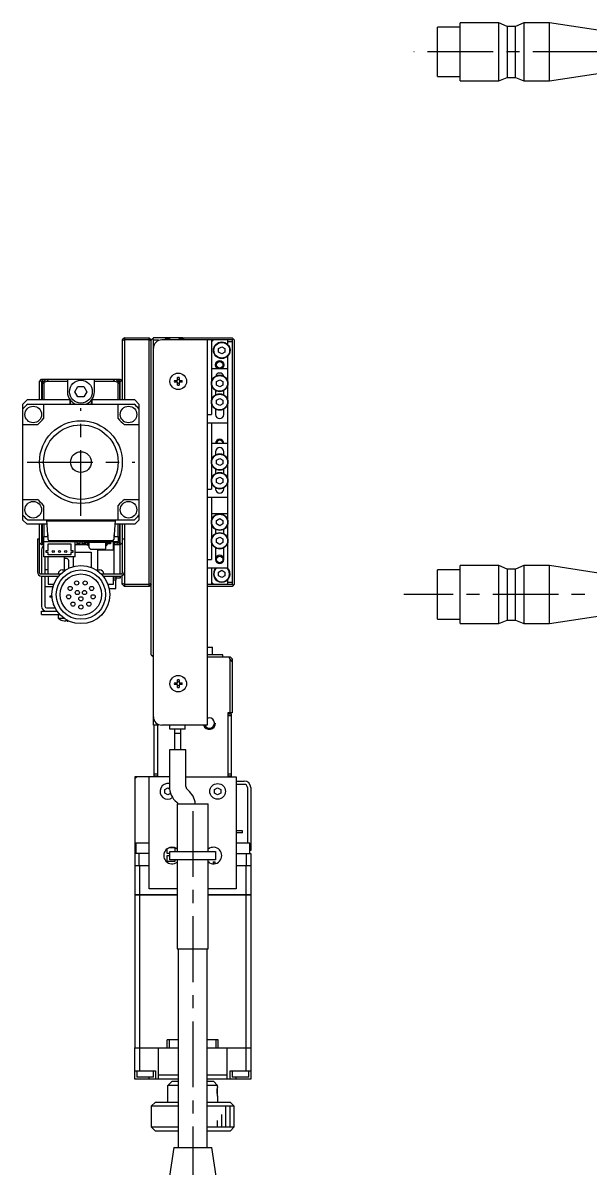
# Model space of a CAD drawing. Extents: x 0 to 725, y -8 to 421.
# Drawn here: x 0 to 136.9, y 137.1 to 413.6 of the extents above; entities that cross this region are included whole.
import ezdxf

# ---------------------------------------------------------------- set-up
doc = ezdxf.new("R2010")
doc.units = 0
doc.header["$LTSCALE"] = 0.5
doc.linetypes.add('CENTER', pattern=[50.8, 31.75, -6.35, 6.35, -6.35])
for name, color, linetype in [('MSM_CENTER', 1, 'CENTER'), ('MSM_CONTINUOUS', 7, 'CONTINUOUS'), ('MSM_NARROW', 5, 'CONTINUOUS')]:
    doc.layers.add(name, color=color, linetype=linetype)

msp = doc.modelspace()

# ---------------------------------------------------------------- linework, layer by layer
at = {"layer": 'MSM_CENTER'}
for p, q in [((164.33, 406.58), (94.33, 406.58)), ((14, 294.54), (14, 320.54)), ((1, 307.54), (27, 307.54)), ((230.89, 275.54), (91.97, 275.54)), ((41, 223.29), (41, 88.29))]:
    msp.add_line(p, q, dxfattribs=at)
at = {"layer": 'MSM_CONTINUOUS'}
for p, q in [((100.08, 400.63), (100.08, 412.53)), ((105.58, 412.53), (100.08, 412.53)), ((105.58, 399.58), (105.58, 413.58)), ((114.88, 413.58), (105.58, 413.58)), ((114.88, 399.58), (114.88, 413.58)), ((116.88, 412.73), (114.88, 413.58)), ((116.88, 412.73), (116.88, 400.43)), ((118.88, 412.73), (116.88, 412.73)), ((120.88, 413.58), (118.88, 412.73)), ((118.88, 400.43), (118.88, 412.73)), ((120.88, 413.58), (120.88, 399.58)), ((127.08, 413.58), (120.88, 413.58)), ((127.08, 399.58), (127.08, 413.58)), ((143.08, 411.15), (127.08, 413.58)), ((127.08, 399.58), (143.08, 402.01)), ((100.08, 400.63), (105.58, 400.63)), ((105.58, 399.58), (114.88, 399.58)), ((114.88, 399.58), (116.88, 400.43)), ((116.88, 400.43), (118.88, 400.43)), ((118.88, 400.43), (120.88, 399.58)), ((120.88, 399.58), (127.08, 399.58)), ((24.5, 337.54), (24, 337.04)), ((24.5, 337.54), (30.5, 337.54)), ((24.5, 337.54), (24.5, 322.54)), ((30.5, 337.54), (31, 337.04)), ((30.5, 277.54), (30.5, 337.54)), ((31, 337.04), (31.5, 337.54)), ((38.7, 337.54), (31.5, 337.54)), ((34.3, 337.34), (34.3, 337.04)), ((34.3, 337.34), (35.5, 337.34)), ((35.5, 337.34), (35.5, 337.04)), ((38, 337.54), (37.5, 337.04)), ((38, 337.54), (38, 337.04)), ((38.2, 337.54), (38.2, 337.04)), ((38.5, 337.04), (39, 337.54)), ((38.7, 337.54), (38.8, 337.44)), ((38.7, 337.44), (38.9, 337.44)), ((39, 337.54), (50.5, 337.54)), ((50.5, 337.54), (51, 337.04)), ((24.5, 337.04), (24, 336.84)), ((24, 337.04), (24, 322.54)), ((30.5, 337.04), (24.5, 337.04)), ((31, 336.84), (30.5, 337.04)), ((31, 261.04), (31, 337.04)), ((31.5, 337.04), (31.25, 337.29)), ((31.5, 337.04), (32.7, 337.04)), ((31.5, 244.04), (31.5, 337.04)), ((50.5, 337.04), (33.5, 337.04)), ((38.4, 337.14), (38.4, 337.04)), ((39, 337.04), (38.75, 337.29)), ((44.5, 337.04), (44.5, 244.04)), ((45.5, 336.54), (46, 337.04)), ((45.5, 337.04), (45.5, 319.04)), ((47.25, 334.98), (48, 335.41)), ((47.25, 334.11), (47.25, 334.98)), ((48, 335.41), (48.75, 334.98)), ((48.75, 334.98), (48.75, 334.11)), ((49.5, 335.87), (49.5, 337.04)), ((50.5, 336.54), (49.5, 336.54)), ((50.75, 337.29), (50.5, 337.04)), ((50.5, 337.04), (50.5, 278.04)), ((51, 337.04), (51, 278.04)), ((48, 333.68), (47.25, 334.11)), ((48.75, 334.11), (48, 333.68)), ((49.5, 281.87), (49.5, 333.22)), ((49.5, 330.04), (45.5, 330.04)), ((4, 327.04), (4.5, 327.54)), ((4, 322.54), (4, 327.04)), ((4.5, 327.04), (4.25, 327.29)), ((5, 327.54), (4.5, 327.04)), ((4.5, 327.54), (23.5, 327.54)), ((4.5, 327.04), (4.5, 322.54)), ((4.7, 327.04), (5.1, 327.04)), ((4.7, 322.54), (4.7, 327.04)), ((5.1, 326.54), (4.7, 326.54)), ((5.1, 327.04), (5.6, 327.54)), ((5.71, 327.04), (5.1, 326.74)), ((5.1, 322.54), (5.1, 327.04)), ((5.5, 327.54), (5.5, 327.44)), ((6.21, 327.54), (5.71, 327.04)), ((10.75, 327.04), (5.71, 327.04)), ((10.75, 327.54), (10.75, 324.54)), ((17.25, 324.54), (17.25, 327.54)), ((22.29, 327.04), (17.25, 327.04)), ((22.29, 327.04), (21.79, 327.54)), ((22.9, 326.74), (22.29, 327.04)), ((22.4, 327.54), (22.9, 327.04)), ((22.5, 327.54), (22.5, 327.44)), ((22.9, 327.04), (23.3, 327.04)), ((22.9, 327.04), (22.9, 322.54)), ((23.3, 326.54), (22.9, 326.54)), ((23.5, 327.04), (23, 327.54)), ((23.3, 327.04), (23.3, 322.54)), ((23.5, 327.54), (24, 327.04)), ((23.75, 327.29), (23.5, 327.04)), ((23.5, 322.54), (23.5, 327.04)), ((36.57, 327.24), (37.3, 327.24)), ((37.3, 326.84), (36.57, 326.84)), ((37.3, 327.24), (37.3, 327.97)), ((37.3, 326.12), (37.3, 326.84)), ((37.7, 327.97), (37.7, 327.24)), ((37.7, 327.24), (38.43, 327.24)), ((38.43, 326.84), (37.7, 326.84)), ((37.7, 326.84), (37.7, 326.12)), ((46.75, 326.98), (47.5, 327.41)), ((46.75, 326.11), (46.75, 326.98)), ((47.5, 327.41), (48.25, 326.98)), ((48.25, 326.98), (48.25, 326.11)), ((12.56, 324.54), (13.28, 325.79)), ((13.28, 323.29), (12.56, 324.54)), ((13.28, 325.79), (14.72, 325.79)), ((14.72, 325.79), (15.44, 324.54)), ((15.44, 324.54), (14.72, 323.29)), ((46.5, 324.81), (46.5, 323.78)), ((47.5, 325.68), (46.75, 326.11)), ((48.25, 326.11), (47.5, 325.68)), ((48.5, 323.78), (48.5, 324.81)), ((1, 322.54), (0, 321.54)), ((0, 293.54), (0, 321.54)), ((11.4, 322.54), (1, 322.54)), ((1.15, 321.54), (26.85, 321.54)), ((5, 321.54), (5, 318.04)), ((11.4, 321.54), (11.4, 322.54)), ((11.51, 321.54), (11.51, 322.46)), ((14.72, 323.29), (13.28, 323.29)), ((16.49, 322.46), (16.49, 321.54)), ((16.6, 322.54), (16.6, 321.54)), ((27, 322.54), (16.6, 322.54)), ((23, 318.04), (23, 321.54)), ((28, 321.54), (27, 322.54)), ((28, 321.54), (28, 293.54)), ((46.75, 322.48), (47.5, 322.91)), ((46.75, 321.61), (46.75, 322.48)), ((47.5, 321.18), (46.75, 321.61)), ((47.5, 322.91), (48.25, 322.48)), ((48.25, 321.61), (47.5, 321.18)), ((48.25, 322.48), (48.25, 321.61)), ((44.5, 319.04), (45.5, 319.04)), ((46.5, 320.31), (46.5, 319.04)), ((48.5, 319.04), (48.5, 320.31)), ((3.5, 316.54), (0, 316.54)), ((28, 316.54), (24.5, 316.54)), ((44.5, 317.04), (49.5, 317.04)), ((45.5, 317.04), (45.5, 301.04)), ((49.5, 312.04), (45.5, 312.04)), ((46.5, 310.04), (46.5, 309.28)), ((48.5, 309.28), (48.5, 310.04)), ((46.75, 307.98), (47.5, 308.41)), ((46.75, 307.11), (46.75, 307.98)), ((47.5, 306.68), (46.75, 307.11)), ((47.5, 308.41), (48.25, 307.98)), ((48.25, 307.11), (47.5, 306.68)), ((48.25, 307.98), (48.25, 307.11)), ((46.5, 305.81), (46.5, 304.78)), ((48.5, 304.78), (48.5, 305.81)), ((46.75, 303.48), (47.5, 303.91)), ((46.75, 302.61), (46.75, 303.48)), ((47.5, 302.18), (46.75, 302.61)), ((47.5, 303.91), (48.25, 303.48)), ((48.25, 302.61), (47.5, 302.18)), ((48.25, 303.48), (48.25, 302.61)), ((44.5, 301.04), (45.5, 301.04)), ((44.5, 299.04), (49.5, 299.04)), ((45.5, 299.04), (45.5, 284.04)), ((46.5, 301.31), (46.5, 301.04)), ((48.5, 301.04), (48.5, 301.31)), ((0, 298.54), (3.5, 298.54)), ((5, 297.04), (5, 293.54)), ((23, 293.54), (23, 297.04)), ((24.5, 298.54), (28, 298.54)), ((0, 293.54), (1, 292.54)), ((26.85, 293.54), (1.15, 293.54)), ((6.08, 288.82), (5.75, 293.54)), ((22.23, 293.24), (5.77, 293.24)), ((22.25, 293.54), (21.92, 288.82)), ((27, 292.54), (28, 293.54)), ((49.5, 295.04), (45.5, 295.04)), ((46.75, 293.48), (47.5, 293.91)), ((46.75, 292.61), (46.75, 293.48)), ((47.5, 293.91), (48.25, 293.48)), ((48.25, 293.48), (48.25, 292.61)), ((5.82, 292.54), (1, 292.54)), ((4, 280.74), (4, 292.54)), ((4.5, 292.54), (4.5, 288.04)), ((4.7, 288.04), (4.7, 292.54)), ((5.1, 289.54), (5.1, 292.54)), ((27, 292.54), (22.18, 292.54)), ((22.9, 292.54), (22.9, 289.54)), ((23.3, 292.54), (23.3, 288.04)), ((23.5, 288.04), (23.5, 292.54)), ((24, 292.54), (24, 280.74)), ((24.5, 292.54), (24.5, 277.54)), ((46.5, 291.31), (46.5, 290.28)), ((47.5, 292.18), (46.75, 292.61)), ((48.25, 292.61), (47.5, 292.18)), ((48.5, 290.28), (48.5, 291.31)), ((3.5, 289.04), (3.5, 281.04)), ((3.5, 289.04), (4, 289.04)), ((4.5, 287.54), (4, 288.04)), ((4.25, 287.79), (4.5, 288.04)), ((4.5, 288.04), (5, 287.54)), ((4.7, 288.54), (5, 288.54)), ((5.08, 288.04), (4.7, 288.04)), ((5, 289.54), (6.03, 289.54)), ((5, 289.54), (5, 288.34)), ((5, 288.34), (23, 288.34)), ((5.08, 284.64), (5.08, 288.34)), ((6, 289.97), (6, 289.54)), ((6.08, 287.84), (11.58, 287.84)), ((6.08, 286.19), (6.08, 287.84)), ((21.62, 288.54), (6.38, 288.54)), ((11.58, 287.84), (11.58, 286.19)), ((12.58, 284.64), (12.58, 288.34)), ((13, 288.34), (13, 287.54)), ((13.75, 287.92), (13, 287.92)), ((13.75, 287.79), (13, 287.79)), ((13.75, 288.34), (13.75, 287.54)), ((14.25, 288.34), (14.25, 287.54)), ((15, 287.92), (14.25, 287.92)), ((15, 287.79), (14.25, 287.79)), ((14.95, 288.11), (14.95, 288.34)), ((14.95, 288.11), (15.46, 288.11)), ((15, 288.11), (15, 287.54)), ((15.2, 288.11), (15.2, 288.34)), ((15.27, 288.11), (15.27, 288.34)), ((15.5, 288.34), (15.5, 288.34)), ((15.5, 288.11), (15.5, 287.54)), ((15.56, 287.92), (15.5, 287.92)), ((15.56, 287.79), (15.5, 287.79)), ((15.56, 288.01), (15.56, 287.68)), ((15.79, 287.68), (15.79, 288.01)), ((16, 287.92), (15.79, 287.92)), ((16, 287.79), (15.79, 287.79)), ((15.89, 287.58), (16, 287.58)), ((16, 286.89), (16, 288.14)), ((16.1, 288.24), (19.8, 288.24)), ((16.69, 288.34), (16.69, 288.24)), ((17.25, 288.34), (17.25, 288.24)), ((18.1, 288.34), (18.1, 288.24)), ((18.22, 288.34), (18.22, 288.24)), ((19.9, 288.14), (19.9, 286.56)), ((20.11, 287.79), (19.9, 287.79)), ((19.9, 287.58), (20.01, 287.58)), ((20.11, 287.68), (20.11, 288.01)), ((20.22, 288.34), (20.22, 288.26)), ((20.34, 288.01), (20.34, 287.68)), ((21.18, 287.79), (20.34, 287.79)), ((20.44, 288.11), (20.95, 288.11)), ((20.64, 288.34), (20.64, 288.11)), ((20.7, 288.34), (20.7, 288.11)), ((20.95, 288.34), (20.95, 288.11)), ((21.18, 288.34), (21.18, 287.79)), ((21.9, 286.34), (21.9, 288.34)), ((21.9, 287.66), (22.29, 288.04)), ((21.9, 288.04), (22.29, 288.04)), ((21.97, 289.54), (23, 289.54)), ((22, 289.54), (22, 289.97)), ((22.29, 288.04), (22.89, 288.34)), ((22.9, 288.04), (22.4, 287.54)), ((22.5, 287.64), (22.5, 287.54)), ((22.9, 288.34), (22.9, 288.04)), ((23.3, 288.04), (22.9, 288.04)), ((23, 289.54), (23, 288.34)), ((23, 288.54), (23.3, 288.54)), ((23, 287.54), (23.5, 288.04)), ((23.5, 288.04), (23.75, 287.79)), ((24, 288.04), (23.5, 287.54)), ((24, 289.04), (24.5, 289.04)), ((46.75, 288.98), (47.5, 289.41)), ((46.75, 288.11), (46.75, 288.98)), ((47.5, 287.68), (46.75, 288.11)), ((47.5, 289.41), (48.25, 288.98)), ((48.25, 288.11), (47.5, 287.68)), ((48.25, 288.98), (48.25, 288.11)), ((5.08, 287.54), (4.5, 287.54)), ((4.5, 286.34), (4.5, 280.54)), ((5.58, 285.69), (5.58, 286.19)), ((5.58, 286.19), (6.08, 286.19)), ((6.08, 285.69), (5.58, 285.69)), ((6.08, 285.14), (6.08, 285.69)), ((11.58, 285.14), (6.08, 285.14)), ((11.58, 286.19), (12.08, 286.19)), ((12.08, 285.69), (11.58, 285.69)), ((11.58, 285.69), (11.58, 285.14)), ((12.08, 286.19), (12.08, 285.69)), ((15.59, 287.54), (12.58, 287.54)), ((12.58, 285.79), (16.5, 285.79)), ((15.89, 287.35), (16, 287.35)), ((16.35, 286.49), (16.03, 286.82)), ((19.8, 286.46), (16.42, 286.46)), ((16.5, 285.79), (16.5, 282.08)), ((18, 286.46), (18, 281.54)), ((18.1, 286.46), (18.1, 286.34)), ((18.1, 286.34), (21.9, 286.34)), ((19.9, 287.35), (20.01, 287.35)), ((23.5, 287.54), (21.9, 287.54)), ((22, 280.54), (22, 287.54)), ((23.5, 280.54), (23.5, 287.54)), ((46.5, 286.81), (46.5, 284.04)), ((48.5, 284.04), (48.5, 286.81)), ((12.58, 284.64), (5.08, 284.64)), ((5.3, 284.64), (5.3, 280.54)), ((6, 284.64), (6, 280.54)), ((10, 281.54), (10, 284.64)), ((11.1, 281.92), (11.1, 283.54)), ((12.2, 282.31), (12.2, 284.64)), ((44.5, 284.04), (45.5, 284.04)), ((44.5, 282.04), (49.5, 282.04)), ((45.5, 282.04), (45.5, 278.04)), ((105.58, 268.54), (105.58, 282.54)), ((114.88, 282.54), (105.58, 282.54)), ((114.88, 268.54), (114.88, 282.54)), ((116.88, 281.69), (114.88, 282.54)), ((120.88, 282.54), (118.88, 281.69)), ((120.88, 282.54), (120.88, 268.54)), ((127.08, 282.54), (120.88, 282.54)), ((127.08, 268.54), (127.08, 282.54)), ((143.08, 280.11), (127.08, 282.54)), ((4.2, 280.54), (9.1, 280.54)), ((4.5, 280.04), (8.64, 280.04)), ((4.5, 280.04), (4.5, 272.74)), ((6, 281.54), (5.3, 281.54)), ((5.3, 280.04), (5.3, 272.74)), ((6.1, 280.04), (6.1, 278.04)), ((8.5, 280.04), (8.5, 279.87)), ((9.5, 281.54), (10.39, 281.54)), ((17.61, 281.54), (18.5, 281.54)), ((18.9, 280.54), (23.8, 280.54)), ((19.36, 280.04), (23.5, 280.04)), ((19.5, 279.87), (19.5, 280.04)), ((21.9, 278.04), (21.9, 280.04)), ((23.5, 279.54), (21.9, 279.54)), ((22.5, 279.04), (22.5, 280.04)), ((23.5, 280.04), (23.5, 279.54)), ((24, 278.04), (24, 280.18)), ((47.25, 280.98), (48, 281.41)), ((47.25, 280.11), (47.25, 280.98)), ((48, 279.68), (47.25, 280.11)), ((48, 281.41), (48.75, 280.98)), ((48.75, 280.11), (48, 279.68)), ((48.75, 280.98), (48.75, 280.11)), ((100.08, 269.59), (100.08, 281.49)), ((105.58, 281.49), (100.08, 281.49)), ((116.88, 281.69), (116.88, 269.39)), ((118.88, 281.69), (116.88, 281.69)), ((118.88, 269.39), (118.88, 281.69)), ((5.3, 277.54), (7.29, 277.54)), ((6.1, 278.04), (7.46, 278.04)), ((7.3, 278.04), (7.3, 277.57)), ((20.54, 278.04), (21.9, 278.04)), ((20.84, 277.04), (22.4, 277.04)), ((22.5, 279.04), (21.9, 279.04)), ((22.4, 277.04), (22.4, 279.04)), ((24.5, 278.04), (24, 278.25)), ((24, 278.04), (24.5, 277.54)), ((24.5, 278.04), (30.5, 278.04)), ((30.5, 277.54), (24.5, 277.54)), ((31, 278.25), (30.5, 278.04)), ((31, 278.04), (30.5, 277.54)), ((44.5, 278.04), (50.5, 278.04)), ((50.5, 277.54), (44.5, 277.54)), ((46, 278.04), (45.5, 278.54)), ((49.5, 278.04), (49.5, 279.22)), ((49.5, 278.54), (50.5, 278.54)), ((50.5, 278.04), (50.75, 277.79)), ((51, 278.04), (50.5, 277.54)), ((6.5, 275.17), (6.5, 274.92)), ((7.01, 275.17), (6.5, 275.17)), ((7.03, 274.92), (6.5, 274.92)), ((4.5, 270.74), (4.5, 271.54)), ((4.5, 271.54), (8.26, 271.54)), ((5.7, 272.34), (7.77, 272.34)), ((7.3, 273.52), (7.3, 273.04)), ((7.3, 273.04), (7.46, 273.04)), ((127.08, 268.54), (143.08, 270.97)), ((4.5, 270.74), (8.9, 270.74)), ((8.5, 270.74), (8.5, 269.85)), ((8.5, 269.85), (9.93, 269.85)), ((9.55, 269.29), (9.57, 269.29)), ((10.3, 269.29), (10.7, 269.29)), ((10.3, 269.16), (10.3, 269.29)), ((10.7, 269.29), (10.7, 269.16)), ((100.08, 269.59), (105.58, 269.59)), ((105.58, 268.54), (114.88, 268.54)), ((114.88, 268.54), (116.88, 269.39)), ((116.88, 269.39), (118.88, 269.39)), ((118.88, 269.39), (120.88, 268.54)), ((120.88, 268.54), (127.08, 268.54)), ((44.5, 262.84), (45.75, 262.84)), ((45.75, 261.04), (45.75, 262.84)), ((31, 261.04), (31.5, 260.54)), ((31.25, 260.79), (31.5, 261.04)), ((48.25, 261.04), (44.5, 261.04)), ((44.5, 260.54), (50, 260.54)), ((48.25, 260.54), (48.25, 261.04)), ((50, 259.93), (49.69, 260.54)), ((50, 260.54), (50.5, 260.04)), ((50, 247.04), (50, 259.93)), ((50.5, 259.43), (50, 259.93)), ((50.5, 260.04), (50.5, 247.04)), ((37.3, 254.24), (37.3, 254.97)), ((37.7, 254.97), (37.7, 254.24)), ((36.57, 254.24), (37.3, 254.24)), ((37.3, 253.84), (36.57, 253.84)), ((37.3, 253.12), (37.3, 253.84)), ((37.7, 254.24), (38.43, 254.24)), ((37.7, 253.84), (37.7, 253.12)), ((38.43, 253.84), (37.7, 253.84)), ((49.5, 247.04), (49.5, 231.54)), ((50.5, 247.04), (49.5, 247.04)), ((49.5, 246.74), (50.3, 246.74)), ((50.3, 246.24), (49.5, 246.24)), ((50.3, 246.74), (50.3, 231.54)), ((32.7, 244.04), (31.5, 244.04)), ((31.7, 231.74), (31.7, 244.04)), ((32.5, 244.04), (32.5, 231.54)), ((44.5, 244.04), (33.5, 244.04)), ((35.5, 243.04), (35.5, 244.04)), ((39.2, 243.04), (39.2, 244.04)), ((39.2, 243.04), (35.5, 243.04)), ((36.6, 243.04), (36.6, 238.04)), ((38.1, 242.04), (36.6, 242.04)), ((38.1, 238.04), (38.1, 243.04)), ((35.35, 238.04), (35.35, 229.23)), ((39.35, 238.04), (35.35, 238.04)), ((39.35, 229.23), (39.35, 238.04)), ((27, 231.04), (27.5, 231.54)), ((27, 231.54), (27, 203.09)), ((35.35, 231.54), (27, 231.54)), ((30.5, 204.54), (30.5, 231.54)), ((31.7, 232.24), (32.5, 232.24)), ((32.5, 231.74), (31.7, 231.74)), ((39.35, 231.54), (51.5, 231.54)), ((49.5, 232.24), (50.3, 232.24)), ((50.3, 231.74), (49.5, 231.74)), ((51.5, 231.54), (51.5, 204.54)), ((51.5, 230.54), (53.4, 230.54)), ((53.4, 229.74), (51.5, 229.74)), ((34.25, 228.48), (35, 228.91)), ((34.25, 227.61), (34.25, 228.48)), ((35, 227.18), (34.25, 227.61)), ((35, 228.91), (35.38, 228.69)), ((35.64, 227.55), (35, 227.18)), ((39.86, 228.33), (39.71, 228.46)), ((46.25, 228.48), (47, 228.91)), ((46.25, 227.61), (46.25, 228.48)), ((47, 227.18), (46.25, 227.61)), ((47, 228.91), (47.75, 228.48)), ((47.75, 227.61), (47, 227.18)), ((47.75, 228.48), (47.75, 227.61)), ((54.2, 228.94), (54.2, 215.54)), ((55, 228.94), (55, 213.74)), ((37.14, 225.4), (37.29, 225.27)), ((37.25, 225.04), (44.75, 225.04)), ((37.25, 225.04), (37.25, 213.54)), ((44.75, 213.54), (44.75, 225.04)), ((53, 218.54), (51.5, 218.54)), ((53, 218.04), (53, 218.54)), ((53, 218.04), (51.5, 218.04)), ((30.5, 213.04), (27, 213.04)), ((27.25, 215.54), (27.25, 213.04)), ((30.5, 215.54), (27.25, 215.54)), ((28, 213.04), (28, 210.04)), ((34.78, 214.13), (34.78, 213.13)), ((34.78, 213.13), (35.5, 213.13)), ((36.78, 214.38), (35.2, 214.38)), ((35.5, 211.54), (35.5, 213.54)), ((35.5, 213.54), (46.5, 213.54)), ((36.78, 213.54), (36.78, 214.38)), ((46.5, 213.54), (46.5, 211.54)), ((54.75, 215.54), (51.5, 215.54)), ((51.5, 213.04), (55, 213.04)), ((54, 210.04), (54, 213.04)), ((54.75, 213.04), (54.75, 215.54)), ((54.75, 214.24), (55, 214.24)), ((55, 213.74), (54.75, 213.74)), ((55, 213.04), (55, 203.09)), ((34.78, 212.47), (34.78, 211.22)), ((35.5, 212.47), (34.78, 212.47)), ((34.78, 211.22), (36.78, 211.22)), ((46.5, 211.54), (35.5, 211.54)), ((36.78, 211.22), (36.78, 211.54)), ((37.25, 211.54), (37.25, 190.04)), ((44.75, 190.04), (44.75, 211.54)), ((44.75, 211.04), (44.93, 211.04)), ((44.93, 210.86), (44.93, 211.04)), ((45.93, 211.04), (45.93, 210.55)), ((45.93, 211.04), (46.43, 211.04)), ((46.43, 210.59), (46.43, 211.04)), ((30.5, 210.04), (27, 210.04)), ((28.15, 210.04), (28.15, 203.09)), ((55, 210.04), (51.5, 210.04)), ((53.85, 210.04), (53.85, 203.09)), ((27, 203.09), (37.25, 203.09)), ((27, 203.04), (27, 166.09)), ((37.25, 203.04), (27, 203.04)), ((27.01, 203.04), (27.01, 203.09)), ((28.15, 203.04), (28.15, 166.09)), ((28.16, 203.04), (28.16, 203.09)), ((37.25, 204.54), (30.5, 204.54)), ((51.5, 204.54), (44.75, 204.54)), ((44.75, 203.09), (55, 203.09)), ((55, 203.04), (44.75, 203.04)), ((53.84, 203.04), (53.84, 203.09)), ((53.85, 203.04), (53.85, 166.09)), ((54.99, 203.04), (54.99, 203.09)), ((55, 203.04), (55, 166.09)), ((37.25, 190.04), (44.75, 190.04)), ((37.5, 190.04), (37.5, 142.04)), ((44.5, 142.04), (44.5, 190.04)), ((27, 166.09), (35.35, 166.09)), ((27, 158.54), (27, 166.04)), ((37.5, 166.04), (27, 166.04)), ((27.01, 166.04), (27.01, 166.09)), ((28.15, 166.04), (28.15, 160.54)), ((28.16, 166.04), (28.16, 166.09)), ((32.75, 159.59), (32.75, 166.04)), ((34.85, 166.09), (34.85, 168.04)), ((37.5, 168.04), (34.85, 168.04)), ((35.35, 166.04), (35.35, 168.04)), ((47.15, 168.04), (44.5, 168.04)), ((55, 166.04), (44.5, 166.04)), ((46.65, 166.04), (46.65, 168.04)), ((46.65, 166.09), (55, 166.09)), ((47.15, 166.09), (47.15, 168.04)), ((49.25, 166.04), (49.25, 159.59)), ((53.84, 166.04), (53.84, 166.09)), ((53.85, 166.04), (53.85, 160.54)), ((54.99, 166.04), (54.99, 166.09)), ((55, 166.04), (55, 158.54)), ((27, 160.54), (32, 160.54)), ((27.5, 160.54), (27.5, 159.04)), ((31.5, 159.04), (31.5, 160.54)), ((32, 160.54), (32, 158.54)), ((50, 158.54), (50, 160.54)), ((50, 160.54), (55, 160.54)), ((50.5, 160.54), (50.5, 159.04)), ((54.5, 159.04), (54.5, 160.54)), ((37.5, 158.54), (27, 158.54)), ((31.5, 159.04), (27.5, 159.04)), ((30.5, 158.54), (30.5, 159.04)), ((32.75, 159.59), (37.5, 159.59)), ((32.75, 158.74), (32.75, 159.54)), ((37.5, 159.54), (32.75, 159.54)), ((32.75, 158.74), (32.77, 158.74)), ((32.77, 158.74), (32.77, 158.54)), ((32.8, 159.54), (32.8, 159.59)), ((36, 158.04), (35, 157.04)), ((36, 158.04), (37.5, 158.04)), ((44.5, 159.59), (49.25, 159.59)), ((49.25, 159.54), (44.5, 159.54)), ((55, 158.54), (44.5, 158.54)), ((44.5, 158.04), (46, 158.04)), ((47, 157.04), (46, 158.04)), ((49.2, 159.54), (49.2, 159.59)), ((49.23, 158.74), (49.25, 158.74)), ((49.23, 158.54), (49.23, 158.74)), ((49.25, 159.54), (49.25, 158.74)), ((54.5, 159.04), (50.5, 159.04)), ((51.5, 158.54), (51.5, 159.04)), ((37.5, 157.04), (35, 157.04)), ((35, 153.04), (35, 157.04)), ((47, 157.04), (44.5, 157.04)), ((32, 153.04), (31, 152.04)), ((32, 153.04), (37.5, 153.04)), ((44.5, 153.04), (50, 153.04)), ((47, 154.29), (47, 154.3)), ((47, 154.04), (47, 153.04)), ((51, 152.04), (50, 153.04)), ((37.5, 152.04), (31, 152.04)), ((31, 152.04), (31, 147.04)), ((51, 152.04), (44.5, 152.04)), ((51, 147.04), (51, 152.04)), ((31, 147.04), (37.5, 147.04)), ((31, 147.04), (32, 146.04)), ((44.5, 147.04), (51, 147.04)), ((50, 146.04), (51, 147.04)), ((37.5, 146.04), (32, 146.04)), ((50, 146.04), (44.5, 146.04)), ((36.43, 142.04), (34, 126.04)), ((36.43, 142.04), (45.57, 142.04)), ((48, 126.04), (45.57, 142.04))]:
    msp.add_line(p, q, dxfattribs=at)
for centre, radius in [((48, 334.54), 2), ((48, 334.54), 1.9), ((47.5, 331.04), 0.783), ((37.5, 327.04), 2), ((14, 324.54), 2.75), ((47.5, 326.54), 2), ((47.5, 326.54), 1.9), ((47.5, 322.04), 2), ((47.5, 322.04), 1.9), ((2.5, 319.04), 2), ((25.5, 319.04), 2), ((14, 307.54), 10), ((14, 307.54), 9), ((14, 307.54), 2.5), ((47.5, 307.54), 2), ((47.5, 307.54), 1.9), ((47.5, 303.04), 2), ((47.5, 303.04), 1.9), ((2.5, 296.04), 2), ((25.5, 296.04), 2), ((47.5, 293.04), 2), ((47.5, 293.04), 1.9), ((47.5, 288.54), 2), ((47.5, 288.54), 1.9), ((7.33, 285.94), 0.25), ((8.83, 285.94), 0.25), ((10.33, 285.94), 0.25), ((47.5, 284.04), 0.783), ((14, 275.54), 7), ((14, 275.54), 5.95), ((14, 275.54), 5), ((11.4, 277.04), 0.5), ((12.97, 278.36), 0.5), ((13.13, 276.04), 0.5), ((14.87, 276.04), 0.5), ((15.03, 278.36), 0.5), ((16.6, 277.04), 0.5), ((11.05, 275.02), 0.5), ((12.07, 273.25), 0.5), ((14, 274.54), 0.5), ((15.93, 273.25), 0.5), ((16.95, 275.02), 0.5), ((14, 272.54), 0.5), ((37.5, 254.04), 2), ((47, 228.04), 1.9)]:
    msp.add_circle(centre, radius, dxfattribs=at)
for centre, radius, start, end in [((38.7, 337.14), 0.3, 90, 180), ((33.5, 335.04), 2, 90, 180), ((47.5, 328.04), 1, 14.4775, 165.5225), ((37.5, 327.04), 0.95, 167.8468, 192.1532), ((37.5, 327.04), 0.435, 152.6335, 207.3665), ((37.5, 327.04), 0.95, 77.8468, 102.1532), ((37.5, 327.04), 0.435, 62.6335, 117.3665), ((37.5, 327.04), 0.435, 242.6335, 297.3665), ((37.5, 327.04), 0.435, 332.6335, 27.3665), ((37.5, 327.04), 0.95, 347.8468, 12.1532), ((14, 324.54), 3.25, 180, 220.0046), ((14, 324.54), 3.25, 292.6042, 0), ((37.5, 327.04), 0.95, 257.8468, 282.1532), ((14, 307.54), 19, 132.5369, 137.4631), ((14, 324.54), 3.25, 220.005, 247.3871), ((14, 307.54), 19, 42.5369, 47.4631), ((-9.16, 330.71), 19, 311.7998, 318.2002), ((37.16, 330.71), 19, 221.7998, 228.2002), ((47.5, 319.04), 1, 180, 0), ((47.5, 312.04), 0.783, 0, 180), ((47.5, 310.04), 1, 0, 180), ((47.5, 301.04), 1, 180, 0), ((-9.16, 284.38), 19, 41.7998, 48.2002), ((37.16, 284.38), 19, 131.7998, 138.2002), ((14, 307.54), 19, 222.5369, 227.4631), ((14, 307.54), 19, 312.5369, 317.4631), ((6.38, 288.84), 0.3, 184, 270), ((15.46, 288.01), 0.33, 0, 90), ((15.46, 288.01), 0.1, 0, 90), ((15.89, 287.68), 0.33, 180, 270), ((15.89, 287.68), 0.1, 180, 270), ((16.1, 288.14), 0.1, 90, 180), ((19.8, 288.14), 0.1, 0, 90), ((20.01, 287.68), 0.33, 270, 0), ((20.01, 287.68), 0.1, 270, 0), ((20.44, 288.01), 0.33, 90, 180), ((20.44, 288.01), 0.1, 90, 180), ((21.62, 288.84), 0.3, 270, 356), ((5.7, 286.34), 1.2, 121.3881, 180), ((16.1, 286.89), 0.1, 180, 225), ((16.42, 286.56), 0.1, 225, 270), ((19.8, 286.56), 0.1, 270, 0), ((10.35, 283.54), 0.75, 0, 117.8182), ((48, 280.54), 2, 131.4096, 48.5904), ((48, 280.54), 1.9, 127.8636, 52.1364), ((47.5, 284.04), 1, 180, 0), ((4.5, 281.04), 1, 180, 270), ((4.2, 280.74), 0.2, 180, 270), ((9.5, 280.54), 1, 90, 180), ((18.5, 280.54), 1, 0, 90), ((23.5, 281.04), 1, 270, 0), ((23.8, 280.74), 0.2, 270, 0), ((5.7, 272.74), 1.2, 180, 270), ((5.7, 272.74), 0.4, 180, 270), ((9.5, 271.54), 1, 208.9988, 233.1301), ((18.5, 271.54), 1, 305.7317, 331.0012), ((10.5, 272.34), 3.2, 231.3178, 252.73), ((10.5, 272.34), 3.19, 253.0947, 266.4097), ((10.5, 272.34), 3.19, 273.5903, 279.8594), ((37.5, 254.04), 0.95, 77.8468, 102.1532), ((37.5, 254.04), 0.435, 62.6335, 117.3665), ((37.5, 254.04), 0.95, 167.8468, 192.1532), ((37.5, 254.04), 0.435, 152.6335, 207.3665), ((37.5, 254.04), 0.435, 242.6335, 297.3665), ((37.5, 254.04), 0.95, 257.8468, 282.1532), ((37.5, 254.04), 0.435, 332.6335, 27.3665), ((37.5, 254.04), 0.95, 347.8468, 12.1532), ((33.5, 246.04), 2, 180, 270), ((45, 244.54), 1.23, 203.9958, 113.9958), ((35, 228.04), 1.9, 79.3849, 306.994), ((53.4, 228.94), 1.6, 0, 90), ((53.4, 228.94), 0.8, 0, 90), ((40.35, 229.23), 5, 180, 230), ((40.35, 229.23), 1, 180, 230), ((36.65, 224.5), 5, 6.2141, 50), ((36.65, 224.5), 1, 32.767, 50), ((36, 212.54), 2, 51.3178, 308.6822), ((46, 212.54), 2, 231.3178, 128.6822), ((47.67, 213.84), 0.2, 165.0744, 270.8063), ((52.87, 155.54), 6, 167.976, 192.024)]:
    msp.add_arc(centre, radius, start, end, dxfattribs=at)
at = {"layer": 'MSM_NARROW'}
for p, q in [((46.94, 156.81), (47, 157.04)), ((48, 147.04), (48, 150.04)), ((49, 147.04), (49, 152.04)), ((50, 147.04), (50, 152.04)), ((47, 147.04), (47, 148.54))]:
    msp.add_line(p, q, dxfattribs=at)
msp.add_circle((47.5, 331.04), 1, dxfattribs=at)
for centre, radius, start, end in [((47.5, 312.04), 1, 0, 180), ((47.5, 284.04), 1, 0, 180), ((45, 244.54), 1.5, 199.4712, 0), ((52.79, 155.54), 5.98, 167.7879, 194.4982)]:
    msp.add_arc(centre, radius, start, end, dxfattribs=at)

doc.saveas('drawing.dxf')
